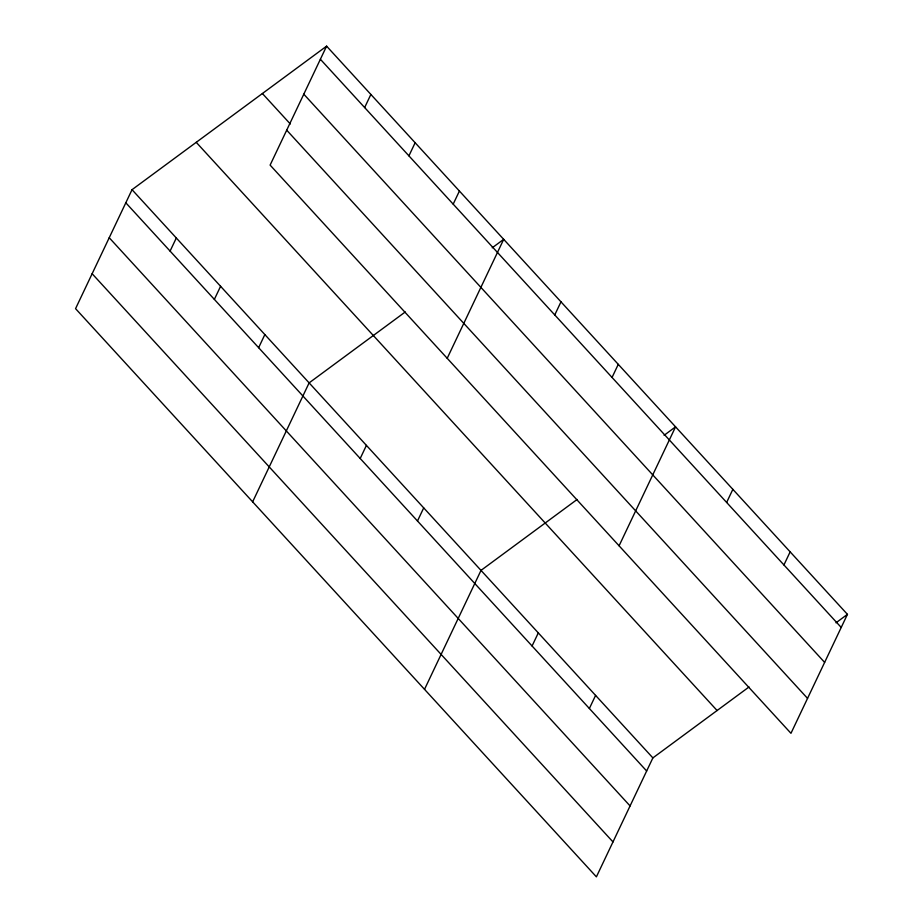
<?xml version="1.0" encoding="UTF-8"?>
<svg xmlns="http://www.w3.org/2000/svg" width="923" height="923" viewBox="0 0 923 923"><rect width="100%" height="100%" fill="white"/><g stroke="black" fill="none" stroke-linecap="round" stroke-linejoin="round"><path stroke-width="1.38" d="M326.604 46.15L270.116 165.102L790.965 733.312L847.441 614.349L326.604 46.15L132.035 189.688L75.559 308.651L596.396 876.85L652.884 757.898L749.026 686.966M170.086 251.102L176.305 237.996M214.355 299.398L220.585 286.292M364.643 107.553L370.873 94.446M258.625 347.694L264.855 334.588M408.924 155.849L415.142 142.742M252.637 501.835L309.124 382.883L405.266 311.951M453.193 204.145L459.412 191.038M360.201 458.489L366.419 445.382M447.205 358.297L503.693 239.334L492.224 247.802M417.484 520.999L423.715 507.892M554.758 314.951L560.976 301.844M424.522 689.343L481.01 570.391L577.14 499.458M612.053 377.449L618.272 364.343M532.075 645.996L538.294 632.89M619.079 545.805L675.567 426.841L664.099 435.31M589.37 708.506L595.589 695.4M726.632 502.458L732.862 489.352M783.927 564.957L790.157 551.85M835.984 622.817L847.441 614.349M320.373 59.257L841.222 627.455M303.794 94.181L824.631 662.391M262.397 93.523L290.307 123.97M286.707 130.178L807.544 698.376M196.241 142.327L717.09 710.525M132.035 189.688L652.884 757.898M125.816 202.795L646.665 771.005M109.226 237.73L630.074 805.929M92.138 273.716L612.987 841.926"/></g></svg>
